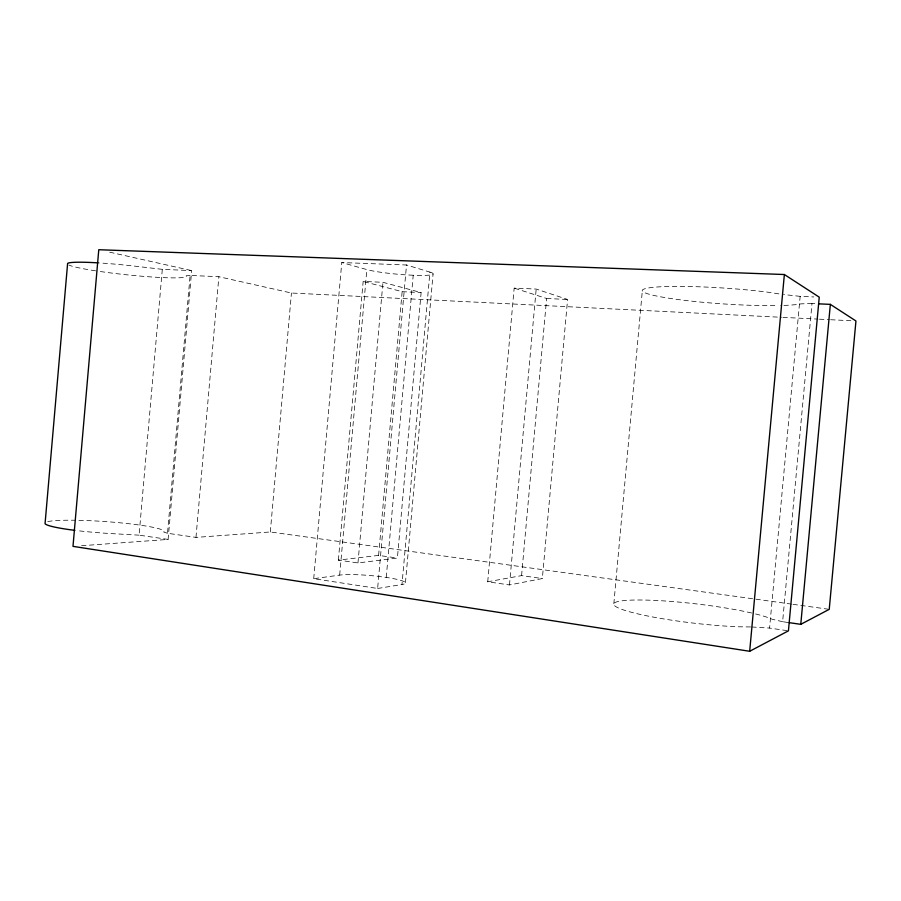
<?xml version="1.0" encoding="UTF-8"?>
<svg xmlns="http://www.w3.org/2000/svg" width="901" height="901" viewBox="0 0 901 901"><rect width="100%" height="100%" fill="white"/><g stroke="black" fill="none" stroke-linecap="round" stroke-linejoin="round"><path stroke-width="0.68" stroke-dasharray="4.5 3.38" d="M168.104 539.417L139.069 535.16L162.304 269.343L191.676 270.604L168.104 539.417L81.383 545.736M791.607 604.132L270.311 531.973L195.979 537.39L167.507 533.279L190.1 275.436L218.875 276.72L291.44 293.028L781.527 317.298M195.979 537.39L218.875 276.72M270.311 531.973L291.44 293.028M313.717 578.679L341.772 262.551L406.509 264.995L377.632 588.477L313.717 578.679L339.666 575.12A35.218 4.28 5.1 0 1 377.801 576.302L386.236 577.406A35.218 4.28 5.1 0 1 401.981 584.501L429.923 272.102L406.193 264.894M338.382 560.107L363.159 281.427L382.959 282.306L421.127 292.577L397.397 558.057L357.967 562.945L338.382 560.107L378.6 555.399L397.397 558.057M339.666 575.12L366.853 269.59L341.772 262.551M357.967 562.945L382.959 282.306M378.6 555.399L402.139 291.676L363.159 281.427M386.236 577.406L413.221 275.255A35.297 3.491 5.1 0 0 429.923 272.102M405.461 582.609L433.054 274.174M487.723 581.787L514.167 288.095L536.185 289.063L567.596 299.47L542.346 578.555L509.482 584.94L487.723 581.787L521.578 575.615L542.346 578.555M509.482 584.94L536.185 289.063M521.578 575.615L546.614 298.49L514.167 288.095M613.829 603.771L642.323 290.764M787.091 630.644L769.578 628.076L800.167 296.35L813.794 296.936M787.812 622.467L782.62 621.713L811.992 303.547L815.923 303.727M377.632 588.477L401.981 584.501M190.1 275.436L186.18 275.841A59.849 4.742 6 0 1 158.632 277.395A59.849 4.742 6 0 1 96.88 271.021M811.992 303.547L801.147 303.851A82.104 7.929 3.8 0 1 780.469 305.529M751.772 626.983L769.578 628.076M750.589 626.95L737.987 626.769A81.901 9.708 6.7 0 1 629.191 611.678A81.901 9.708 6.7 0 1 642.863 600.032A81.901 9.708 6.7 0 1 753.608 613.468M402.139 291.676L421.127 292.577M546.614 298.49L567.596 299.47M782.924 317.366L818.029 319.1M819.437 319.179L829.269 319.664M830.677 319.731L851.738 320.779M413.221 275.255L404.707 274.782A35.297 3.491 5.1 0 1 366.853 269.59M139.069 535.16L112.456 533.662A59.736 5.811 4 0 1 76.292 530.531M162.304 269.343L135.781 266.257A59.849 4.742 6 0 0 99.549 262.957M800.167 296.35L783.521 294.526M792.993 604.323L827.839 609.144M778.881 293.884L768.744 292.307A82.104 7.929 3.8 0 0 660.073 286.811A82.104 7.929 3.8 0 0 667.326 297.961A82.104 7.929 3.8 0 0 777.394 305.597M109.708 252.179L191.676 270.604M782.62 621.713L772.067 619.212A81.901 9.708 6.7 0 0 755.027 613.818M167.507 533.279L163.734 532.018A59.736 5.811 4 0 0 137.65 524.799A59.736 5.811 4 0 0 76.54 520.271M95.574 270.829A59.849 4.742 6 0 1 68.938 265.085M47.742 521.634A59.736 5.811 4 0 1 75.211 520.249"/><path stroke-width="1.35" d="M749.677 651.277L784.366 274.523L98.783 249.723L72.992 546.355L749.677 651.277L788.431 630.846L819.246 297.161L784.366 274.523M789.107 622.647L800.775 624.337L830.35 304.369L818.547 303.84M800.775 624.337L829.235 609.335L855.95 320.981L830.35 304.369M98.119 262.867A59.849 4.742 6 0 0 67.62 263.385L45.05 523.718A59.736 5.811 4 0 0 74.862 530.351"/></g></svg>
